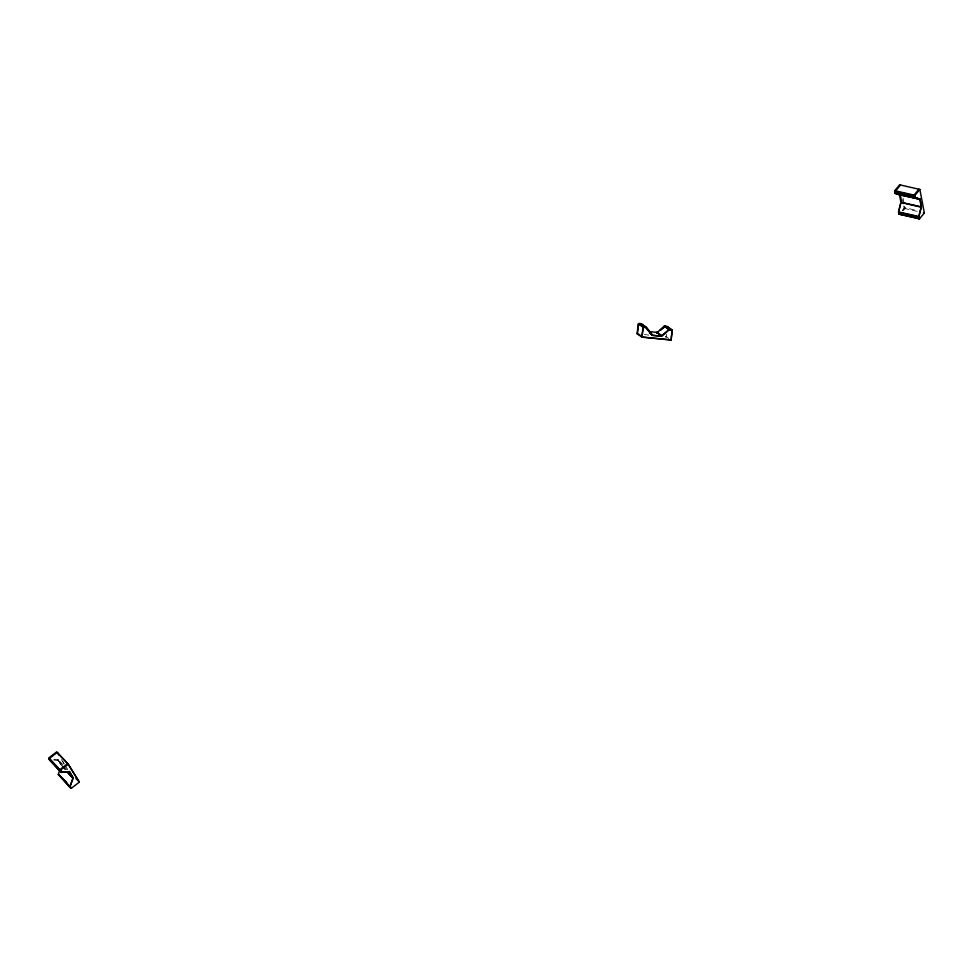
<?xml version="1.0" encoding="UTF-8"?>
<svg xmlns="http://www.w3.org/2000/svg" width="973" height="973" viewBox="0 0 973 973"><rect width="100%" height="100%" fill="white"/><g stroke="black" fill="none" stroke-linecap="round" stroke-linejoin="round"><path stroke-width="0.73" stroke-dasharray="4.87 3.65" d="M666.748 334.007L666.396 336.828L665.35 336.719L667.587 338.239M57.881 760.059L53.965 759.597M902.494 210.302L904.124 208.344L903.564 205.412M902.433 210.654L904.878 207.723L917.612 210.642M903.418 210.509L905.048 208.563L904.476 205.619M58.137 759.585L61.372 765.909L58.137 759.585L62.965 764.705M53.795 760.083L58.66 760.132L62.333 766.128M61.785 765.666L65.179 769.765M644.369 334.517L648.955 335.101M904.124 208.344L917.77 211.482M666.164 336.67L668.633 338.349M57.687 759.913L62.71 765.179M63.683 766.213L67.538 770.312M62.746 766.688L65.641 769.765M62.746 761.409L64.327 763.975M65.118 765.265L68.268 770.397M61.433 759.56L63.804 763.416M903.078 198.261L904.197 204.148M902.445 199.526L903.285 203.941"/><path stroke-width="1.46" d="M641.341 324.386L638.349 323.96L637.108 333.812L642.022 337.144L671.09 340.015L672.331 330.175L667.405 326.831M637.327 333.958L638.568 324.118M639.103 323.486L643.956 327.378L639.103 323.486L641.183 323.681L646.461 327.232L652.445 334.858L651.837 335.138M660.18 330.188L664.717 326.004L669.631 329.348L661.749 336.244L652.068 335.296L646.036 327.585L641.183 323.681M642.022 337.144L643.262 327.305L638.349 323.96M643.262 327.305L646.036 327.585L644.029 326.819M652.068 335.296L661.531 336.099M649.988 331.671L656.909 332.352L657.055 333.058M664.717 326.004L666.785 326.21L671.638 330.102L666.724 326.758M671.09 340.015L672.1 330.017L669.339 329.75L672.331 330.175M896.62 193.238L919.959 198.966L899.551 194.868L896.303 193.262M899.551 194.868L895.038 193.457L894.746 190.672L899.636 184.809L919.862 189.455L924.35 212.99L919.461 218.852L899.234 214.206L898.553 211.883L900.949 202.202L921.431 206.921M919.777 199.501L915.265 198.103L914.973 195.305L919.862 189.455M921.176 206.835L918.78 216.529L919.461 218.852M899.733 194.332C903.345 200.985 898.432 207.541 898.857 213.975L919.084 218.621L918.755 216.943L921.455 206.823L919.959 198.966L921.188 207.152L900.949 202.506L899.453 194.661L900.657 194.539M52.773 762.698L49.878 759.621L61.299 772.392L69.63 771.881M71.175 787.765L69.947 786.816L73.401 777.877L69.715 771.881L61.019 772.258L60.679 770.628L48.832 757.906L56.714 751.849L68.292 764.158L79.324 782.134L71.443 788.191L58.344 774.18L59.84 769.923M61.299 772.392L59.888 769.643L67.769 763.598L79.324 782.134M67.113 771.808L72.902 777.962L69.934 786.476L71.443 788.191M915.265 198.103L894.892 193.238L894.576 191.559L913.635 195.537M900.548 185.016L895.659 190.878L895.829 191.717L914.219 195.938L914.048 195.099L918.938 189.236L919.096 190.076M894.892 193.238L896.097 193.128M898.857 213.975L913.574 216.967M915.398 197.555L915.082 195.877M919.084 218.621L916.469 217.624M656.909 332.839L664.304 326.125L669.558 329.896M660.399 330.334L664.863 326.709M656.58 332.413L661.494 335.758L669.229 329.47M61.019 772.258L49.441 759.962L49.088 758.332M60.411 770.202L68.292 764.158M70.737 788.106L58.368 774.52L66.529 782.377M67.161 772.063L72.902 777.962M667.636 326.989L666.59 326.879L668.828 328.4M669.631 329.348L671.711 329.555M645.804 327.427L643.044 327.159L641.803 336.999L670.859 339.857M894.746 190.672L914.973 195.305M894.576 191.559L914.802 196.205M899.453 194.661L919.68 199.307M923.426 212.783L924.35 212.99M898.553 211.883L919.035 216.602M898.529 212.296L918.755 216.943M914.486 197.337L917.904 198.407M668.329 329.069L664.304 326.125M656.909 332.352L661.822 335.697M639.602 324.216L641.839 325.736M649.976 333.192L652.445 334.858M638.361 334.055L642.837 337.096M57.626 753.053L68.159 764.243M69.192 771.321L72.951 778.218M75.918 778.534L78.399 780.942M49.757 759.11L60.277 770.288M55.668 765.763L61.469 771.917M48.65 758.672L60.229 770.969M59.985 775.809L66.687 782.924M58.368 774.52L69.947 786.816M646.668 328.533L650.986 334.043M58.818 754.987L57.237 752.409L49.355 758.466L50.401 760.181M59.329 774.739L60.387 776.454M918.378 217.794L918.548 218.633M899.989 213.573L900.159 214.425"/></g></svg>
